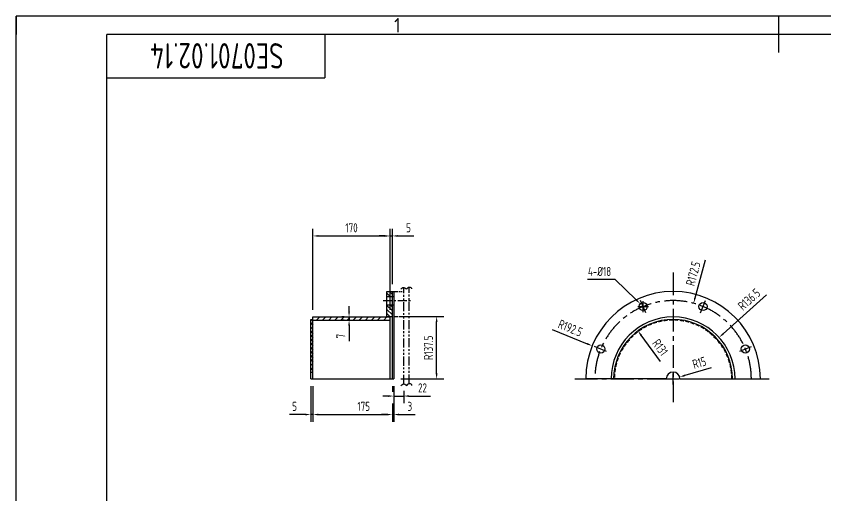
# Model space of a CAD drawing. Header units: millimetres. Extents: x -200 to 3160, y -40 to 2336.
# Drawn here: x -200 to 1585, y 1280 to 2336 of the extents above; entities that cross this region are included whole.
import ezdxf
from ezdxf.enums import TextEntityAlignment as Align

# ---------------------------------------------------------------- set-up
doc = ezdxf.new("R2010")
doc.units = ezdxf.units.MM
doc.header["$LTSCALE"] = 80
for name, pattern in [('CENTER', [2, 1.25, -0.25, 0.25, -0.25]), ('DASHED', [0.75, 0.5, -0.25]), ('PHANTOM', [2.5, 1.25, -0.25, 0.25, -0.25, 0.25, -0.25])]:
    doc.linetypes.add(name, pattern=pattern)
for name, color, linetype in [('1轮廓实线层', 2, 'Continuous'), ('2细线层', 3, 'Continuous'), ('3中心线层', 1, 'CENTER'), ('4虚线层', 6, 'DASHED'), ('5剖面线层', 243, 'Continuous'), ('6文字层', 3, 'Continuous'), ('7标注层', 4, 'Continuous'), ('8符号标注层', 1, 'Continuous'), ('9双点划线层', 3, 'PHANTOM'), ('图框层', 7, 'Continuous')]:
    doc.layers.add(name, color=color, linetype=linetype)
doc.styles.add('PC_TEXTSTYLE', font='isocp.shx', dxfattribs={"width": 0.8, "bigfont": 'hzfs.shx'})
doc.dimstyles.new('TH_GBDIM', dxfattribs={"dimscale": 8, "dimtxt": 2.5, "dimasz": 1.5, "dimexe": 2, "dimexo": 2, "dimgap": 1, "dimtad": 1, "dimdec": 1, "dimzin": 12, "dimdsep": 46, "dimtxsty": 'PC_TEXTSTYLE', "dimcen": 1.5, "dimclrd": 4, "dimclre": 4, "dimclrt": 3, "dimadec": 0, "dimazin": 0, "dimtfac": 0.714286, "dimtdec": 1, "dimtmove": 0, "dimatfit": 3, "dimfxl": 0, "dimtzin": 0, "dimlwd": -1, "dimlwe": -1, "dimarcsym": 0})

# ---------------------------------------------------------------- blocks, each defined once
blk = doc.blocks.new('*D6')
at = {"layer": '7标注层', "color": 4, "ltscale": 4}
for p, q in [((1331.8, 1561.7), (1273.8, 1544.7)), ((1235.9, 1537.1), (1259.9, 1537.1)), ((1247.9, 1525.1), (1247.9, 1549.1))]:
    blk.add_line(p, q, dxfattribs=at)
blk.add_solid([(1273.3, 1546.7), (1274.4, 1542.8), (1262.3, 1541.4)], dxfattribs=at)
at = {"layer": 'Defpoints', "color": 0, "ltscale": 4}
for p in [(1247.9, 1537.1), (1262.3, 1541.4)]:
    blk.add_point(p, dxfattribs=at)
at = {"layer": '7标注层', "color": 3, "ltscale": 4, "insert": (1305.7, 1572.8), "char_height": 20, "attachment_point": 5, "rotation": 16.3408, "style": 'PC_TEXTSTYLE'}
blk.add_mtext('R15', dxfattribs=at)
blk = doc.blocks.new('*D7')
at = {"layer": '7标注层', "color": 4, "ltscale": 4}
for p, q in [((1318.8, 1798.7), (1296.2, 1715.2)), ((1235.9, 1537.1), (1259.9, 1537.1)), ((1247.9, 1525.1), (1247.9, 1549.1))]:
    blk.add_line(p, q, dxfattribs=at)
blk.add_solid([(1294.3, 1715.7), (1298.1, 1714.7), (1293.1, 1703.6)], dxfattribs=at)
at = {"layer": 'Defpoints', "color": 0, "ltscale": 4}
for p in [(1293.1, 1703.6), (1247.9, 1537.1)]:
    blk.add_point(p, dxfattribs=at)
at = {"layer": '7标注层', "color": 3, "ltscale": 4, "insert": (1292.2, 1769.1), "char_height": 20, "attachment_point": 5, "rotation": 74.828, "style": 'PC_TEXTSTYLE'}
blk.add_mtext('R172.5', dxfattribs=at)
blk = doc.blocks.new('*D8')
at = {"layer": '7标注层', "color": 4, "ltscale": 4}
for p, q in [((981.7, 1646), (1058.6, 1614.5)), ((1235.9, 1537.1), (1259.9, 1537.1)), ((1247.9, 1525.1), (1247.9, 1549.1))]:
    blk.add_line(p, q, dxfattribs=at)
blk.add_solid([(1059.4, 1616.4), (1057.9, 1612.7), (1069.7, 1610)], dxfattribs=at)
at = {"layer": 'Defpoints', "color": 0, "ltscale": 4}
for p in [(1069.7, 1610), (1247.9, 1537.1)]:
    blk.add_point(p, dxfattribs=at)
at = {"layer": '7标注层', "color": 3, "ltscale": 4, "insert": (1021.4, 1649.2), "char_height": 20, "attachment_point": 5, "rotation": 337.7715, "style": 'PC_TEXTSTYLE'}
blk.add_mtext('R192.5{}{}', dxfattribs=at)
blk = doc.blocks.new('*D9')
at = {"layer": '7标注层', "color": 4, "ltscale": 4}
for p, q in [((1120.2, 1755.8), (1059.4, 1755.8)), ((1166.8, 1711.1), (1120.2, 1755.8)), ((1169.9, 1696.5), (1193.9, 1696.5)), ((1181.9, 1684.5), (1181.9, 1708.5))]:
    blk.add_line(p, q, dxfattribs=at)
blk.add_solid([(1168.2, 1712.5), (1165.4, 1709.6), (1175.4, 1702.8)], dxfattribs=at)
at = {"layer": 'Defpoints', "color": 0, "ltscale": 4}
for p in [(1175.4, 1702.8), (1188.4, 1690.3)]:
    blk.add_point(p, dxfattribs=at)
at = {"layer": '7标注层', "color": 3, "ltscale": 4, "insert": (1085.8, 1773.8), "char_height": 20, "attachment_point": 5, "style": 'PC_TEXTSTYLE'}
blk.add_mtext('4-%%c18{}{}', dxfattribs=at)
blk = doc.blocks.new('*D10')
at = {"layer": '7标注层', "color": 4, "ltscale": 4}
for p, q in [((1453.9, 1722.6), (1358.3, 1636.5)), ((1235.9, 1537.1), (1259.9, 1537.1)), ((1247.9, 1525.1), (1247.9, 1549.1))]:
    blk.add_line(p, q, dxfattribs=at)
blk.add_solid([(1356.9, 1638), (1359.6, 1635), (1349.4, 1628.5)], dxfattribs=at)
at = {"layer": 'Defpoints', "color": 0, "ltscale": 4}
for p in [(1349.4, 1628.5), (1247.9, 1537.1)]:
    blk.add_point(p, dxfattribs=at)
at = {"layer": '7标注层', "color": 3, "ltscale": 4, "insert": (1415.5, 1712.2), "char_height": 20, "attachment_point": 5, "rotation": 42.0025, "style": 'PC_TEXTSTYLE'}
blk.add_mtext('R136.5', dxfattribs=at)
blk = doc.blocks.new('*D11')
at = {"layer": '7标注层', "color": 4, "ltscale": 4}
blk.add_line((1220.1, 1575.2), (1177.7, 1633.2), dxfattribs=at)
blk.add_solid([(1179.3, 1634.4), (1176.1, 1632), (1170.6, 1642.9)], dxfattribs=at)
at = {"layer": 'Defpoints', "color": 0, "ltscale": 4}
for p in [(1170.6, 1642.9), (1247.9, 1537.1)]:
    blk.add_point(p, dxfattribs=at)
at = {"layer": '7标注层', "color": 3, "ltscale": 4, "insert": (1219.5, 1606.5), "char_height": 20, "attachment_point": 5, "rotation": 306.178, "style": 'PC_TEXTSTYLE'}
blk.add_mtext('R131{}{}', dxfattribs=at)
blk = doc.blocks.new('*D28')
at = {"layer": '7标注层', "color": 4, "ltscale": 4}
for p, q in [((454.1, 1689.6), (454.1, 1868)), ((624.1, 1689.6), (624.1, 1868)), ((466.1, 1852), (612.1, 1852))]:
    blk.add_line(p, q, dxfattribs=at)
for points in [[(466.1, 1854), (466.1, 1850), (454.1, 1852)], [(612.1, 1854), (612.1, 1850), (624.1, 1852)]]:
    blk.add_solid(points, dxfattribs=at)
at = {"layer": 'Defpoints', "color": 0, "ltscale": 4}
for p in [(624.1, 1852), (454.1, 1673.6), (624.1, 1673.6)]:
    blk.add_point(p, dxfattribs=at)
at = {"layer": '7标注层', "color": 3, "ltscale": 4, "insert": (539.1, 1870), "char_height": 20, "attachment_point": 5, "style": 'PC_TEXTSTYLE'}
blk.add_mtext('170', dxfattribs=at)
blk = doc.blocks.new('*D29')
at = {"layer": '7标注层', "color": 4, "ltscale": 4}
for p, q in [((624.1, 1689.6), (624.1, 1868)), ((629.1, 1745.6), (629.1, 1868)), ((612.1, 1852), (600.1, 1852)), ((624.1, 1852), (629.1, 1852)), ((641.1, 1852), (676.2, 1852))]:
    blk.add_line(p, q, dxfattribs=at)
for points in [[(612.1, 1854), (612.1, 1850), (624.1, 1852)], [(641.1, 1854), (641.1, 1850), (629.1, 1852)]]:
    blk.add_solid(points, dxfattribs=at)
at = {"layer": 'Defpoints', "color": 0, "ltscale": 4}
for p in [(629.1, 1852), (629.1, 1729.6), (624.1, 1673.6)]:
    blk.add_point(p, dxfattribs=at)
at = {"layer": '7标注层', "color": 3, "ltscale": 4, "insert": (664.7, 1870), "char_height": 20, "attachment_point": 5, "style": 'PC_TEXTSTYLE'}
blk.add_mtext('5', dxfattribs=at)
blk = doc.blocks.new('*D32')
at = {"layer": '7标注层', "color": 4, "ltscale": 4}
for p, q in [((454.1, 1521.1), (454.1, 1442.7)), ((629.1, 1482.9), (629.1, 1442.7)), ((466.1, 1458.7), (617.1, 1458.7))]:
    blk.add_line(p, q, dxfattribs=at)
for points in [[(466.1, 1460.7), (466.1, 1456.7), (454.1, 1458.7)], [(617.1, 1460.7), (617.1, 1456.7), (629.1, 1458.7)]]:
    blk.add_solid(points, dxfattribs=at)
at = {"layer": 'Defpoints', "color": 0, "ltscale": 4}
for p in [(454.1, 1537.1), (629.1, 1498.9), (629.1, 1458.7)]:
    blk.add_point(p, dxfattribs=at)
at = {"layer": '7标注层', "color": 3, "ltscale": 4, "insert": (565.9, 1476.7), "char_height": 20, "attachment_point": 5, "style": 'PC_TEXTSTYLE'}
blk.add_mtext('175', dxfattribs=at)
blk = doc.blocks.new('*D31')
at = {"layer": '7标注层', "color": 4, "ltscale": 4}
for p, q in [((632.1, 1521.1), (632.1, 1442.7)), ((629.1, 1482.9), (629.1, 1442.7)), ((617.1, 1458.7), (605.1, 1458.7)), ((629.1, 1458.7), (632.1, 1458.7)), ((644.1, 1458.7), (679.2, 1458.7))]:
    blk.add_line(p, q, dxfattribs=at)
for points in [[(617.1, 1460.7), (617.1, 1456.7), (629.1, 1458.7)], [(644.1, 1460.7), (644.1, 1456.7), (632.1, 1458.7)]]:
    blk.add_solid(points, dxfattribs=at)
at = {"layer": 'Defpoints', "color": 0, "ltscale": 4}
for p in [(632.1, 1537.1), (629.1, 1498.9), (629.1, 1458.7)]:
    blk.add_point(p, dxfattribs=at)
at = {"layer": '7标注层', "color": 3, "ltscale": 4, "insert": (667.7, 1476.7), "char_height": 20, "attachment_point": 5, "style": 'PC_TEXTSTYLE'}
blk.add_mtext('3', dxfattribs=at)
blk = doc.blocks.new('*D30')
at = {"layer": '7标注层', "color": 4, "ltscale": 4}
for p, q in [((632.1, 1521.1), (632.1, 1483.4)), ((620.1, 1499.4), (608.1, 1499.4)), ((632.1, 1499.4), (654.1, 1499.4)), ((654.1, 1510.9), (654.1, 1483.4)), ((666.1, 1499.4), (713.1, 1499.4))]:
    blk.add_line(p, q, dxfattribs=at)
for points in [[(620.1, 1501.4), (620.1, 1497.4), (632.1, 1499.4)], [(666.1, 1501.4), (666.1, 1497.4), (654.1, 1499.4)]]:
    blk.add_solid(points, dxfattribs=at)
at = {"layer": 'Defpoints', "color": 0, "ltscale": 4}
for p in [(632.1, 1537.1), (654.1, 1526.9), (654.1, 1499.4)]:
    blk.add_point(p, dxfattribs=at)
at = {"layer": '7标注层', "color": 3, "ltscale": 4, "insert": (695.6, 1517.4), "char_height": 20, "attachment_point": 5, "style": 'PC_TEXTSTYLE'}
blk.add_mtext('22', dxfattribs=at)
blk = doc.blocks.new('*D33')
at = {"layer": '7标注层', "color": 4, "ltscale": 4}
for p, q in [((533.7, 1685.6), (533.7, 1697.6)), ((523.1, 1673.6), (517.7, 1673.6)), ((523.1, 1666.6), (517.7, 1666.6)), ((533.7, 1673.6), (533.7, 1666.6)), ((533.7, 1654.6), (533.7, 1620.2))]:
    blk.add_line(p, q, dxfattribs=at)
for points in [[(531.7, 1685.6), (535.7, 1685.6), (533.7, 1673.6)], [(531.7, 1654.6), (535.7, 1654.6), (533.7, 1666.6)]]:
    blk.add_solid(points, dxfattribs=at)
at = {"layer": 'Defpoints', "color": 0, "ltscale": 4}
for p in [(533.7, 1673.6), (539.1, 1673.6), (539.1, 1666.6)]:
    blk.add_point(p, dxfattribs=at)
at = {"layer": '7标注层', "color": 3, "ltscale": 4, "insert": (515.7, 1631.4), "char_height": 20, "attachment_point": 5, "rotation": 90, "style": 'PC_TEXTSTYLE'}
blk.add_mtext('7', dxfattribs=at)
blk = doc.blocks.new('*D34')
at = {"layer": '7标注层', "color": 4, "ltscale": 4}
for p, q in [((449.1, 1521.1), (449.1, 1442.7)), ((454.1, 1521.1), (454.1, 1442.7)), ((437.1, 1458.7), (402.1, 1458.7)), ((454.1, 1458.7), (449.1, 1458.7)), ((466.1, 1458.7), (478.1, 1458.7))]:
    blk.add_line(p, q, dxfattribs=at)
for points in [[(437.1, 1460.7), (437.1, 1456.7), (449.1, 1458.7)], [(466.1, 1460.7), (466.1, 1456.7), (454.1, 1458.7)]]:
    blk.add_solid(points, dxfattribs=at)
at = {"layer": 'Defpoints', "color": 0, "ltscale": 4}
for p in [(449.1, 1537.1), (454.1, 1537.1), (449.1, 1458.7)]:
    blk.add_point(p, dxfattribs=at)
at = {"layer": '7标注层', "color": 3, "ltscale": 4, "insert": (413.6, 1476.7), "char_height": 20, "attachment_point": 5, "style": 'PC_TEXTSTYLE'}
blk.add_mtext('5', dxfattribs=at)
blk = doc.blocks.new('*D35')
at = {"layer": '7标注层', "color": 4, "ltscale": 4}
for p, q in [((645.1, 1674.6), (742.7, 1674.6)), ((726.7, 1549.1), (726.7, 1662.6)), ((648.1, 1537.1), (742.7, 1537.1))]:
    blk.add_line(p, q, dxfattribs=at)
for points in [[(724.7, 1662.6), (728.7, 1662.6), (726.7, 1674.6)], [(724.7, 1549.1), (728.7, 1549.1), (726.7, 1537.1)]]:
    blk.add_solid(points, dxfattribs=at)
at = {"layer": 'Defpoints', "color": 0, "ltscale": 4}
for p in [(629.1, 1674.6), (726.7, 1674.6), (632.1, 1537.1)]:
    blk.add_point(p, dxfattribs=at)
at = {"layer": '7标注层', "color": 3, "ltscale": 4, "insert": (708.7, 1605.7), "char_height": 20, "attachment_point": 5, "rotation": 90, "style": 'PC_TEXTSTYLE'}
blk.add_mtext('R137.5{}{}', dxfattribs=at)
blk = doc.blocks.new('PC_TYDH_BLOCK')
at = {"layer": '2细线层', "linetype": 'Continuous'}
for p in [(60, 0), (0, -12)]:
    blk.add_line(p, (60, -12), dxfattribs=at)
at = {"layer": '6文字层', "style": 'PC_TEXTSTYLE', "width": 1.815486}
blk.add_attdef('图样代号', text='', height=7, rotation=180, dxfattribs=at).set_placement((58.24, -2.4), (2.35, -2.4), align=Align.FIT)

msp = doc.modelspace()

# ---------------------------------------------------------------- hatches: boundary and pattern name
at = {"layer": '5剖面线层', "ltscale": 4}
h = msp.add_hatch(dxfattribs=at)
h.set_pattern_fill('ANSI31', color=256, scale=2, angle=90, style=0)
h.set_pattern_definition([(135, (-625.2064, 525.632), (-4.490128, -4.490128), [])])
h.paths.add_polyline_path([(617.13, 1674.65), (629.13, 1674.65), (629.13, 1700.65), (617.13, 1700.65)])
h.paths.add_polyline_path([(629.13, 1718.65), (629.13, 1729.65), (617.13, 1729.65), (617.13, 1718.65)])
h = msp.add_hatch(color=256, dxfattribs=at)
h.paths.add_polyline_path([(632.13, 1700.65), (629.13, 1700.65), (629.13, 1537.15), (632.13, 1537.15)])
h.paths.add_polyline_path([(632.13, 1729.65), (629.13, 1729.65), (629.13, 1718.65), (632.13, 1718.65)])
h = msp.add_hatch(dxfattribs=at)
h.set_pattern_fill('ANSI31', color=256, scale=2, angle=270, style=0)
h.set_pattern_definition([(315, (-625.2064, 525.632), (4.490128, 4.490128), [])])
h.paths.add_polyline_path([(449.13, 1552.15), (454.13, 1552.15), (454.13, 1668.15), (449.13, 1668.15)])
h = msp.add_hatch(dxfattribs=at)
h.set_pattern_fill('ANSI31', color=256, scale=3, style=0)
h.set_pattern_definition([(45, (-625.206, 525.632), (-6.73519, 6.73519), [])])
h.paths.add_polyline_path([(624.13, 1666.65), (624.13, 1673.65), (454.13, 1673.65), (454.13, 1666.65)])

# ---------------------------------------------------------------- linework, layer by layer
at = {"layer": '1轮廓实线层', "ltscale": 4}
for p, q in [((1480, 2336), (1480, 2256)), ((617.13, 1729.65), (632.13, 1729.65)), ((617.13, 1673.65), (617.13, 1729.65)), ((617.13, 1718.65), (632.13, 1718.65)), ((629.13, 1537.15), (629.13, 1729.65)), ((632.13, 1729.65), (632.13, 1537.15)), ((617.13, 1700.65), (632.13, 1700.65)), ((449.13, 1537.15), (449.13, 1668.15)), ((449.13, 1668.15), (454.13, 1668.15)), ((454.13, 1673.65), (624.13, 1673.65)), ((454.13, 1537.15), (454.13, 1673.65)), ((454.13, 1666.65), (624.13, 1666.65)), ((617.13, 1674.65), (629.13, 1674.65)), ((624.13, 1537.15), (624.13, 1673.65)), ((449.13, 1552.15), (454.13, 1552.15)), ((449.13, 1537.15), (632.13, 1537.15)), ((1232.93, 1537.15), (1055.43, 1537.15)), ((1262.93, 1537.15), (1440.43, 1537.15))]:
    msp.add_line(p, q, dxfattribs=at)
for centre in [(1181.92, 1696.52), (1313.94, 1696.52), (1088.56, 1603.16), (1407.3, 1603.16)]:
    msp.add_circle(centre, 9, dxfattribs=at)
for radius, start in [(192.5, 0), (136.5, 0), (131, 0), (15, 360)]:
    msp.add_arc((1247.93, 1537.15), radius, start, 180, dxfattribs=at)
at = {"layer": '2细线层', "ltscale": 4}
for p, q in [((-200, -40), (-200, 2336)), ((3160, 2336), (-200, 2336)), ((-200, 2336), (-200, 2296)), ((1480, 2336), (1480, 2296))]:
    msp.add_line(p, q, dxfattribs=at)
at = {"layer": '3中心线层', "ltscale": 0.5}
for p, q in [((1247.93, 1771.36), (1247.93, 1485.79)), ((1031.04, 1537.15), (1459.86, 1537.15))]:
    msp.add_line(p, q, dxfattribs=at)
at = {"layer": '3中心线层', "ltscale": 0.2}
msp.add_line((608.93, 1709.65), (672.41, 1709.65), dxfattribs=at)
at = {"layer": '3中心线层', "ltscale": 4}
for p, q in [((1187.67, 1682.63), (1176.28, 1710.12)), ((1308.23, 1682.72), (1319.58, 1710.12)), ((1101.29, 1597.89), (1074.95, 1608.8)), ((1395.09, 1598.1), (1420.9, 1608.8))]:
    msp.add_line(p, q, dxfattribs=at)
at = {"layer": '3中心线层', "ltscale": 0.5}
msp.add_arc((1247.93, 1537.15), 172.5, 0, 180, dxfattribs=at)
at = {"layer": '4虚线层', "ltscale": 0.2}
msp.add_arc((1247.93, 1537.15), 129.5, 0, 180, dxfattribs=at)
at = {"layer": '7标注层', "ltscale": 4}
msp.add_line((629.13, 1521.07), (629.13, 1508.86), dxfattribs=at)
at = {"layer": '8符号标注层', "ltscale": 4}
for points in [[(647.57, 1735.07), (656.95, 1738.07), (660.5, 1735.28), (663.29, 1737.82), (670.14, 1738.58), (671.66, 1735.54)], [(647.57, 1522.55), (656.95, 1525.55), (660.5, 1522.76), (663.29, 1525.3), (670.14, 1526.06), (671.66, 1523.02)]]:
    msp.add_spline(points, degree=3, dxfattribs=at)
at = {"layer": '9双点划线层', "ltscale": 0.2}
for p, q in [((654.13, 1526.28), (654.13, 1738.8)), ((666.13, 1526.78), (666.13, 1739.3))]:
    msp.add_line(p, q, dxfattribs=at)
at = {"layer": '9双点划线层', "ltscale": 0.1}
for p, q in [((632.13, 1729.65), (654.13, 1729.65)), ((632.13, 1674.65), (654.13, 1674.65))]:
    msp.add_line(p, q, dxfattribs=at)
at = {"layer": '图框层', "ltscale": 4}
for p in [(0, 0), (3120, 2296)]:
    msp.add_line(p, (0, 2296), dxfattribs=at)

# ---------------------------------------------------------------- block references
at = {"layer": '图框层'}
ref = msp.add_blockref('PC_TYDH_BLOCK', (0, 2296), dxfattribs=dict(at, xscale=8, yscale=8, zscale=8))
ref.add_attrib('图样代号', 'SE0701.02.14', dxfattribs={"layer": '6文字层', "height": 56, "rotation": 180, "style": 'PC_TEXTSTYLE', "width": 0.8}).set_placement((242.34, 2276.77), align=Align.CENTER)

# ---------------------------------------------------------------- texts
at = {"layer": '6文字层', "style": 'PC_TEXTSTYLE'}
msp.add_text('1', height=32, dxfattribs=at).set_placement((640, 2316), align=Align.MIDDLE)

# ---------------------------------------------------------------- dimensions: what is measured, and where the dimension line sits
at = {"layer": '7标注层', "ltscale": 4}
for base, p1, p2, picture, middle in [((624.13, 1852.05), (454.13, 1673.65), (624.13, 1673.65), '*D28', (539.13, 1852.05)), ((629.13, 1852.05), (624.13, 1673.65), (629.13, 1729.65), '*D29', (664.66, 1852.05)), ((449.13, 1458.71), (454.13, 1537.15), (449.13, 1537.15), '*D34', (413.6, 1458.71)), ((629.13, 1458.71), (454.13, 1537.15), (629.13, 1498.86), '*D32', (565.91, 1458.71))]:
    dim = msp.add_linear_dim(base=base, p1=p1, p2=p2, dimstyle='TH_GBDIM', override={"dimgap": 1, "dimtad": 1, "dimdec": 1, "dimlfac": 1, "dimse1": 0, "dimse2": 0, "dimsd1": 0, "dimsd2": 0}, dxfattribs=at)
    dim.commit()
    dim.dimension.update_dxf_attribs({"geometry": picture, "text_midpoint": middle, "dimtype": 160})
for mpoint, picture, middle in [((1293.07, 1703.64), '*D7', (1309.54, 1764.36)), ((1349.36, 1628.49), '*D10', (1427.51, 1698.86)), ((1262.32, 1541.37), '*D6', (1310.77, 1555.57))]:
    dim = msp.add_radius_dim(center=(1247.93, 1537.15), mpoint=mpoint, dimstyle='TH_GBDIM', override={"dimtofl": 0}, dxfattribs=at)
    dim.commit()
    dim.dimension.update_dxf_attribs({"geometry": picture, "text_midpoint": middle, "dimtype": 164})
dim = msp.add_diameter_dim_2p(p1=(1188.4, 1690.28), p2=(1175.43, 1702.75), text='4-%%c18{}{}', dimstyle='TH_GBDIM', override={"dimgap": 1, "dimtad": 1, "dimjust": 0, "dimtih": 1, "dimtoh": 1, "dimdec": 1, "dimlfac": 1, "dimse1": 0, "dimse2": 0, "dimsd1": 0, "dimsd2": 0, "dimtix": 0, "dimtofl": 0, "dimatfit": 0}, dxfattribs=at)
dim.commit()
dim.dimension.update_dxf_attribs({"geometry": '*D9', "text_midpoint": (1085.78, 1755.85), "dimtype": 163})
dim = msp.add_linear_dim(base=(533.71, 1673.65), p1=(539.13, 1666.65), p2=(539.13, 1673.65), angle=90, dimstyle='TH_GBDIM', override={"dimgap": 1, "dimtad": 1, "dimdec": 1, "dimlfac": 1, "dimse1": 0, "dimse2": 0, "dimsd1": 0, "dimsd2": 0}, dxfattribs=at)
dim.commit()
dim.dimension.update_dxf_attribs({"geometry": '*D33', "text_midpoint": (533.71, 1631.45), "dimtype": 160})
dim = msp.add_radius_dim(center=(1247.93, 1537.15), mpoint=(1069.73, 1609.97), text='<>{}{}', dimstyle='TH_GBDIM', override={"dimgap": 1, "dimtad": 1, "dimjust": 0, "dimtih": 0, "dimtoh": 0, "dimdec": 1, "dimlfac": 1, "dimse1": 0, "dimse2": 0, "dimsd1": 0, "dimsd2": 0, "dimtix": 0, "dimtofl": 0, "dimatfit": 3}, dxfattribs=at)
dim.commit()
dim.dimension.update_dxf_attribs({"geometry": '*D8', "text_midpoint": (1021.41, 1649.17)})
dim = msp.add_linear_dim(base=(726.69, 1674.65), p1=(632.13, 1537.15), p2=(629.13, 1674.65), angle=90, text='R<>{}{}', dimstyle='TH_GBDIM', override={"dimgap": 1, "dimtad": 1, "dimdec": 1, "dimlfac": 1, "dimse1": 0, "dimse2": 0, "dimsd1": 0, "dimsd2": 0}, dxfattribs=at)
dim.commit()
dim.dimension.update_dxf_attribs({"geometry": '*D35', "text_midpoint": (726.69, 1605.65), "dimtype": 160})
dim = msp.add_radius_dim(center=(1247.93, 1537.15), mpoint=(1170.6, 1642.89), text='<>{}{}', dimstyle='TH_GBDIM', override={"dimgap": 1, "dimtad": 1, "dimjust": 0, "dimtih": 0, "dimtoh": 0, "dimdec": 1, "dimlfac": 1, "dimse1": 0, "dimse2": 0, "dimsd1": 0, "dimsd2": 0, "dimtix": 0, "dimtofl": 1, "dimatfit": 3}, dxfattribs=at)
dim.commit()
dim.dimension.update_dxf_attribs({"geometry": '*D11', "text_midpoint": (1204.99, 1595.86), "dimtype": 164})
for base, p2, picture, middle in [((629.13, 1458.71), (629.13, 1498.86), '*D31', (667.66, 1458.71)), ((654.13, 1499.36), (654.13, 1526.85), '*D30', (695.61, 1499.36))]:
    dim = msp.add_linear_dim(base=base, p1=(632.13, 1537.15), p2=p2, dimstyle='TH_GBDIM', dxfattribs=at)
    dim.commit()
    dim.dimension.update_dxf_attribs({"geometry": picture, "text_midpoint": middle, "dimtype": 160})

doc.saveas('drawing.dxf')
